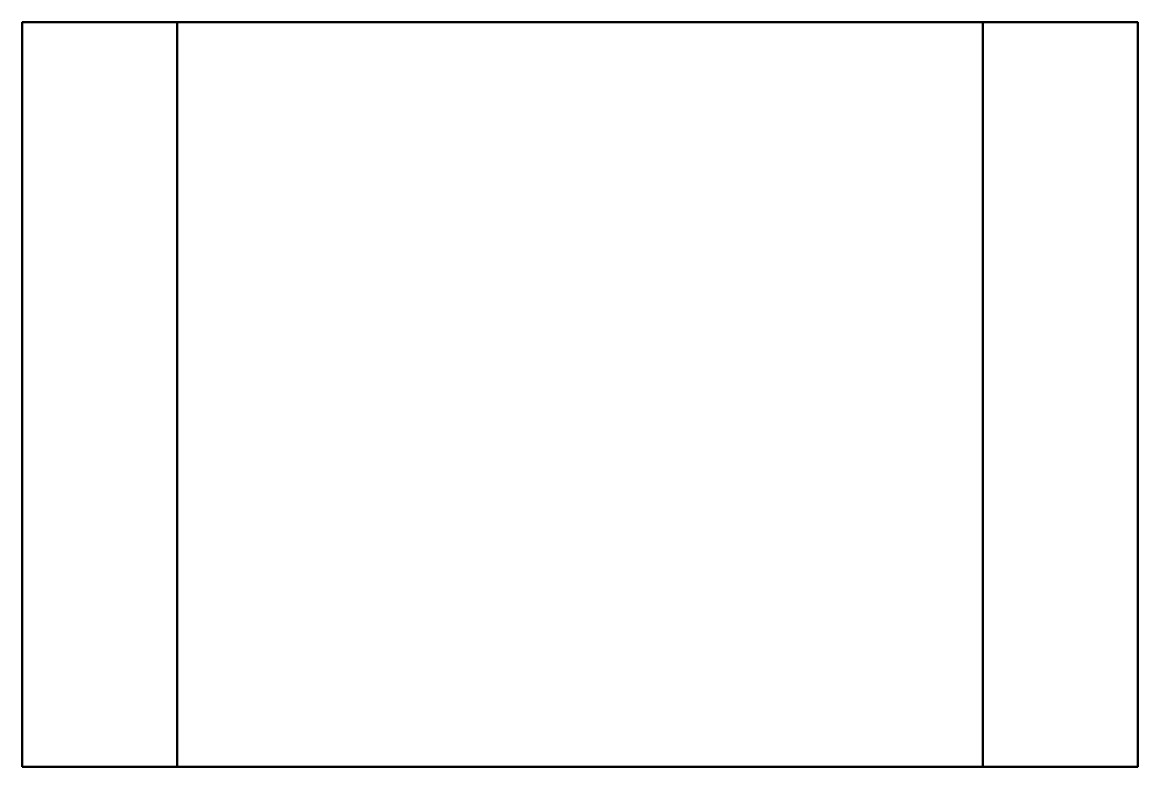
# Model space of a CAD drawing. Header units: millimetres. Extents: x 0 to 202, y 0 to 135.
import ezdxf

# ---------------------------------------------------------------- set-up
doc = ezdxf.new("R2010")
doc.units = ezdxf.units.MM
doc.layers.add('IV_BEND_DOWN', color=11, linetype='Continuous', lineweight=50)
doc.layers.add('IV_OUTER_PROFILE', color=7, linetype='Continuous', lineweight=50)

msp = doc.modelspace()

# ---------------------------------------------------------------- linework, layer by layer
at = {"layer": 'IV_BEND_DOWN'}
for p, q in [((28.1, 135), (28.1, 0)), ((174.3, 0), (174.3, 135))]:
    msp.add_line(p, q, dxfattribs=at)
at = {"layer": 'IV_OUTER_PROFILE', "flags": 128}
msp.add_lwpolyline([(0, 0), (0, 135), (202.4, 135), (202.4, 0)], close=True, dxfattribs=at)

doc.saveas('drawing.dxf')
